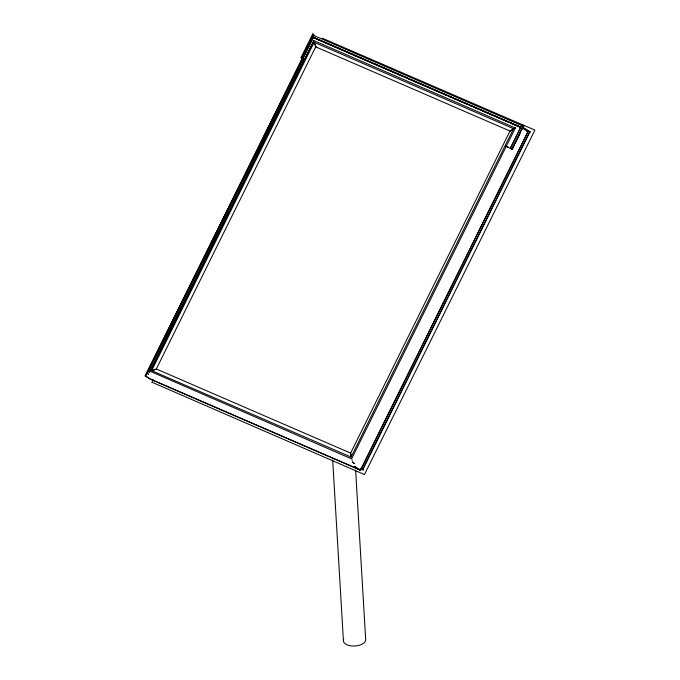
<?xml version="1.0" encoding="UTF-8"?>
<svg xmlns="http://www.w3.org/2000/svg" width="680" height="680" viewBox="0 0 680 680"><rect width="100%" height="100%" fill="white"/><g stroke="black" fill="none" stroke-linecap="round" stroke-linejoin="round"><path stroke-width="1.02" d="M322.167 38.131L534.888 130.109L364.454 474.546L152.201 382.33M352.078 459.875L352.18 460.377M526.601 130.9L527.927 131.648L360.476 470.067L150.671 379.185L145.299 375.836L313.947 35.062L312.673 34L312.766 34.544M511.862 149.081L523.43 125.689L522.427 125.044L521.798 125.528L313.098 35.173L312.766 34.178L313.879 35.011M511.981 149.141L523.6 125.664L522.588 124.967L521.628 125.553L510.391 148.274L510.943 148.495M302.099 58.166L301.045 57.52L312.655 34.017M313.123 35.088L301.835 57.902L301.053 57.511M522.631 128.384L528.054 131.707L360.545 470.237L150.51 379.262L145.137 375.98L312.63 37.358L390.583 71.111M145.767 375.683L313.191 37.477M148.401 374.298L147.245 373.159L313.378 37.408M304.368 58.463L149.056 372.351L149.583 372.113M313.786 40.596L150.153 371.526M151.657 370.651L314.143 42.279L513.544 128.698L351.058 457.07L151.657 370.651L156.544 369.027M151.938 382.457L153.153 379.482M514.913 128.027L515.346 127.95L351.585 458.881L150.288 371.322M510.391 148.274L521.628 125.553M512.524 148.92L514.403 145.112M515.346 143.208L520.056 133.688M522.41 128.936L523.821 126.081L523.396 125.868M362.61 469.396L529.592 131.92M522.495 127.585L529.839 132.065L362.848 469.54L360.91 468.698M145.375 375.734L145.843 375.921M152.677 370.506L156.425 369.096M148.333 374.255L147.271 373.039M523.762 126.123L523.362 126.081M513.544 128.698L510.102 131.155M510.179 131.112L512.966 129.293M514.19 128.673L515.321 127.968M313.115 37.425L314.644 37.953M520.582 127.203L520.472 127.441M530.663 131.963L522.155 127.041M520.557 127.134L313.216 37.332L314.67 38.224M529.346 132.073L529.839 132.065M528.054 131.707L527.527 131.469M510.493 148.282L511.963 149.141M302.829 58.216L304.767 59.058M516.502 125.434L515.856 125.18M506.217 146.362L505.563 146.106L508.538 147.39M511.87 149.107L506.311 146.412M313.183 37.17L518.95 126.353M314.534 37.995L520.302 127.177M392.53 71.953L411.043 79.977M412.99 80.818L431.502 88.842M433.449 89.683L447.091 95.599M449.038 96.441L451.962 97.707M453.909 98.558L467.551 104.465M469.498 105.306L472.421 106.573M474.368 107.423L488.01 113.331M489.957 114.181L503.6 120.088M505.546 120.93L508.47 122.196M510.416 123.046L520.395 127.389M515.432 127.984L313.956 40.672L304.844 59.1L302.906 58.259M315.401 38.267L316.378 38.717M518.5 126.293L520.166 127.262M363.094 469.421L362.601 468.902M360.876 468.333L362.848 469.54L362.474 468.826M360.723 468.503L363.264 470.279M360.324 469.65C360.978 471.257 354.084 466.76 354.994 466.352M360.425 470.084L354.934 466.573M354.118 463.437L352.418 461.941M352.486 461.992L354.195 463.479M315.851 46.895L314.636 43.197M314.143 42.279L315.877 46.98M351.126 456.356L350.659 453.127L156.323 368.985L315.724 46.852L509.991 131.044L350.6 453.177L351.058 457.07M355.623 470.16L365.687 639.54A11.143 5.754 -3.4 0 1 353.566 646.042A11.143 5.754 -3.4 0 1 343.697 639.472M332.681 459.96L343.434 640.976"/></g></svg>
